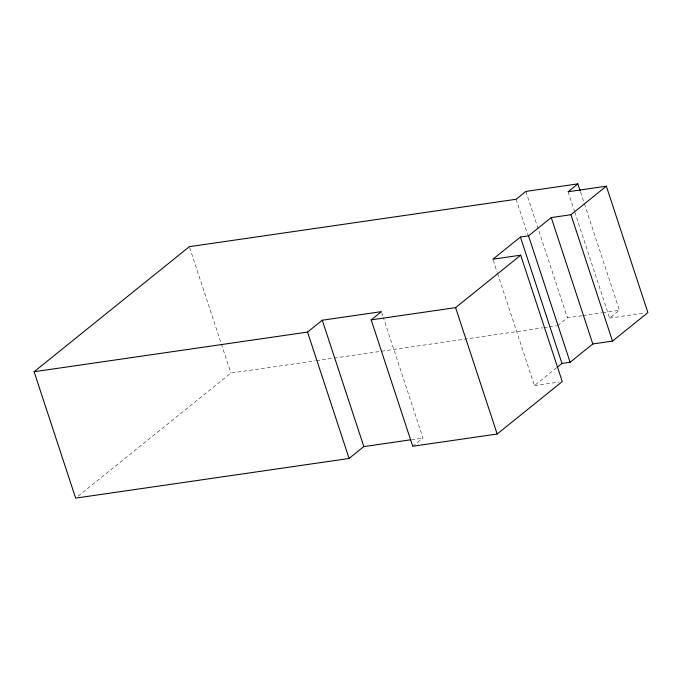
<?xml version="1.0" encoding="UTF-8"?>
<svg xmlns="http://www.w3.org/2000/svg" width="682" height="682" viewBox="0 0 682 682"><rect width="100%" height="100%" fill="white"/><g stroke="black" fill="none" stroke-linecap="round" stroke-linejoin="round"><path stroke-width="0.51" stroke-dasharray="3.41 2.56" d="M78.132 496.129L230.908 373.054L315.229 360.829M557.663 325.672L567.433 317.803L581.985 315.689M412.729 446.258L422.951 438.032L383.386 317.71M574.747 211.966L609.648 318.127L619.418 310.267L584.184 203.091M497.545 273.38L534.441 385.611L556.307 367.999M583.025 315.544L601.737 312.825M602.777 312.68L619.418 310.267M316.286 360.676L333.148 358.229M334.206 358.076L542.906 327.812M543.963 327.658L548.175 327.045M549.232 326.891L556.606 325.825M609.648 318.127L644.797 313.038M534.441 385.611L559.163 382.022M411.536 439.685L422.951 438.032M580.527 191.966L583.852 202.077M568.097 191.744L574.414 210.96M525.873 191.42L567.433 317.803M516.112 199.28L527.749 234.676M493.222 260.234L497.212 272.365M381.724 312.654L383.054 316.695M189.69 247.677L230.908 373.054"/><path stroke-width="1.02" d="M410.504 439.83L363.83 446.599L349.099 458.466L75.651 498.124L34.1 371.733L189.357 246.671L516.112 199.28L525.873 191.42L577.867 183.876L580.194 190.96M34.1 371.733L307.548 332.083L322.279 320.216L381.391 311.64L371.178 319.875L412.729 446.258L497.161 434.016L562.258 381.579L520.707 255.187L492.89 259.22L520.426 237.046L528.55 235.861L551.252 217.575L570.945 214.719L606.349 186.195L647.9 312.586L612.496 341.102L592.803 343.958L570.101 362.253L561.977 363.429L557.117 367.342M577.867 183.876L568.097 191.744L606.349 186.195M371.178 319.875L455.602 307.633L520.707 255.187M570.945 214.719L612.496 341.102M551.252 217.575L592.803 343.958M528.55 235.861L570.101 362.253M520.426 237.046L561.977 363.429M455.602 307.633L497.161 434.016M322.279 320.216L363.83 446.599M307.548 332.083L349.099 458.466"/></g></svg>
